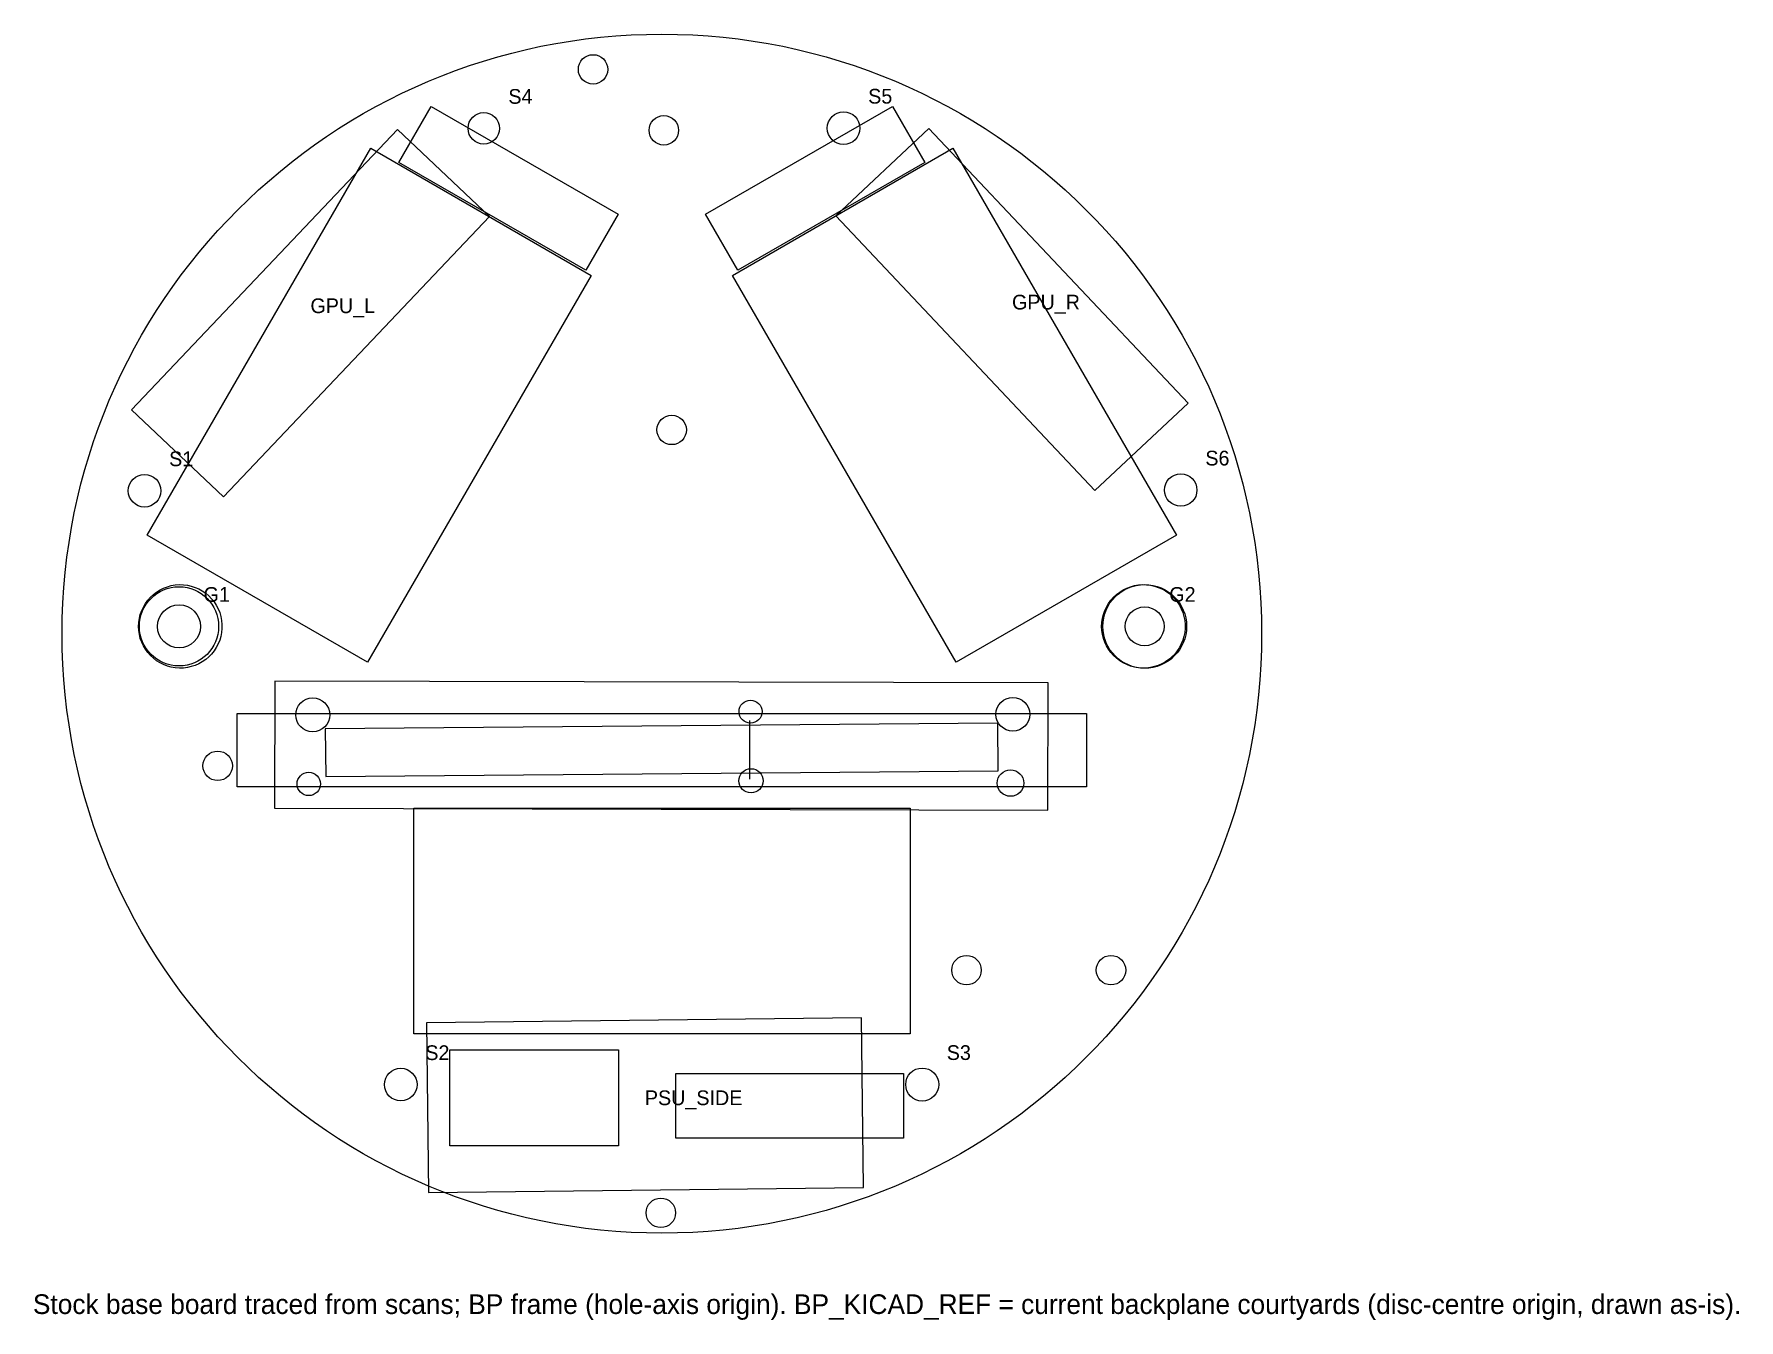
# Model space of a CAD drawing. Header units: millimetres. Extents: x -64 to 110, y -71 to 60.
import ezdxf

# ---------------------------------------------------------------- set-up
doc = ezdxf.new("R2010")
doc.units = ezdxf.units.MM
for name, color, linetype in [('BP_KICAD_REF', 9, 'Continuous'), ('CONN_FIELDS', 4, 'Continuous'), ('CPU_SOCKET_FRAME', 1, 'Continuous'), ('CPU_SOCKET_KEY', 6, 'Continuous'), ('CPU_SOCKET_PEGS', 6, 'Continuous'), ('CPU_SOCKET_SLOT', 1, 'Continuous'), ('DISC_OUTLINE', 7, 'Continuous'), ('HOLES_GOLD_D4', 2, 'Continuous'), ('HOLES_SMALL', 3, 'Continuous'), ('NOTES', 7, 'Continuous'), ('OTHER', 8, 'Continuous')]:
    doc.layers.add(name, color=color, linetype=linetype)

msp = doc.modelspace()

# ---------------------------------------------------------------- linework, layer by layer
at = {"layer": 'BP_KICAD_REF'}
for points in [[(-4.45, 41.97), (-7.74, 36.26), (-26.75, 47.23), (-23.46, 52.94)], [(26.75, 47.23), (7.74, 36.26), (4.45, 41.97), (23.46, 52.94)], [(-7.2, 35.73), (-29.95, -3.66), (-52.37, 9.28), (-29.62, 48.68)], [(52.37, 9.28), (29.95, -3.66), (7.2, 35.73), (29.62, 48.68)], [(-48.69, 4.24), (-48.28, 4.19), (-47.88, 4.1), (-47.49, 3.97), (-47.12, 3.81), (-46.76, 3.61), (-46.42, 3.38), (-46.11, 3.11), (-45.82, 2.82), (-45.56, 2.5), (-45.34, 2.15), (-45.15, 1.79), (-44.99, 1.41), (-44.88, 1.02), (-44.8, 0.61), (-44.76, 0.2), (-44.76, 0), (-44.76, -0.2), (-44.8, -0.61), (-44.88, -1.02), (-44.99, -1.41), (-45.15, -1.79), (-45.34, -2.15), (-45.56, -2.5), (-45.82, -2.82), (-46.11, -3.11), (-46.42, -3.38), (-46.76, -3.61), (-47.12, -3.81), (-47.49, -3.97), (-47.88, -4.1), (-48.28, -4.19), (-48.69, -4.24), (-49.1, -4.25), (-49.51, -4.22), (-49.92, -4.15), (-50.31, -4.04), (-50.7, -3.89), (-51.06, -3.71), (-51.41, -3.5), (-51.74, -3.25), (-52.04, -2.97), (-52.31, -2.66), (-52.55, -2.33), (-52.76, -1.97), (-52.93, -1.6), (-53.07, -1.22), (-53.17, -0.82), (-53.23, -0.41), (-53.25, 0), (-53.23, 0.41), (-53.17, 0.82), (-53.07, 1.22), (-52.93, 1.6), (-52.76, 1.97), (-52.55, 2.33), (-52.31, 2.66), (-52.04, 2.97), (-51.74, 3.25), (-51.41, 3.5), (-51.06, 3.71), (-50.7, 3.89), (-50.31, 4.04), (-49.92, 4.15), (-49.51, 4.22), (-49.1, 4.25)], [(49.31, 4.24), (49.72, 4.19), (50.12, 4.1), (50.51, 3.97), (50.88, 3.81), (51.24, 3.61), (51.58, 3.38), (51.89, 3.11), (52.18, 2.82), (52.44, 2.5), (52.66, 2.15), (52.85, 1.79), (53.01, 1.41), (53.12, 1.02), (53.2, 0.61), (53.24, 0.2), (53.24, 0), (53.24, -0.2), (53.2, -0.61), (53.12, -1.02), (53.01, -1.41), (52.85, -1.79), (52.66, -2.15), (52.44, -2.5), (52.18, -2.82), (51.89, -3.11), (51.58, -3.38), (51.24, -3.61), (50.88, -3.81), (50.51, -3.97), (50.12, -4.1), (49.72, -4.19), (49.31, -4.24), (48.9, -4.25), (48.49, -4.22), (48.08, -4.15), (47.69, -4.04), (47.3, -3.89), (46.94, -3.71), (46.59, -3.5), (46.26, -3.25), (45.96, -2.97), (45.69, -2.66), (45.45, -2.33), (45.24, -1.97), (45.07, -1.6), (44.93, -1.22), (44.83, -0.82), (44.77, -0.41), (44.75, 0), (44.77, 0.41), (44.83, 0.82), (44.93, 1.22), (45.07, 1.6), (45.24, 1.97), (45.45, 2.33), (45.69, 2.66), (45.96, 2.97), (46.26, 3.25), (46.59, 3.5), (46.94, 3.71), (47.3, 3.89), (47.69, 4.04), (48.08, 4.15), (48.49, 4.22), (48.9, 4.25)], [(43.2, -8.86), (43.2, -16.34), (-43.2, -16.34), (-43.2, -8.86)], [(25.25, -18.5), (25.25, -41.49), (-25.25, -41.49), (-25.25, -18.5)], [(-4.42, -43.12), (-4.42, -52.88), (-21.57, -52.88), (-21.57, -43.12)], [(24.59, -45.51), (24.59, -52.09), (1.41, -52.09), (1.41, -45.51)]]:
    msp.add_lwpolyline(points, close=True, dxfattribs=at)
at = {"layer": 'CONN_FIELDS'}
for points in [[(-44.61, 13.19), (-17.55, 41.73), (-26.9, 50.6), (-53.97, 22.06)], [(53.54, 22.74), (27.18, 50.7), (17.71, 41.78), (44.07, 13.82)], [(-23.76, -57.62), (20.5, -57.12), (20.3, -39.85), (-23.96, -40.35)]]:
    msp.add_lwpolyline(points, close=True, dxfattribs=at)
at = {"layer": 'CPU_SOCKET_FRAME'}
msp.add_lwpolyline([(-39.37, -5.58), (-39.4, -18.52), (39.28, -18.7), (39.31, -5.76)], close=True, dxfattribs=at)
at = {"layer": 'CPU_SOCKET_KEY'}
msp.add_line((8.94, -15.57), (8.94, -9.57), dxfattribs=at)
at = {"layer": 'CPU_SOCKET_PEGS'}
for centre, radius in [((-35.53, -9.01), 1.73), ((9.02, -8.68), 1.17), ((35.71, -8.95), 1.72), ((-35.93, -16.04), 1.19), ((9.07, -15.72), 1.23), ((35.48, -15.95), 1.35)]:
    msp.add_circle(centre, radius, dxfattribs=at)
at = {"layer": 'CPU_SOCKET_SLOT'}
msp.add_lwpolyline([(34.17, -9.84), (-34.25, -10.43), (-34.21, -15.29), (34.21, -14.7)], close=True, dxfattribs=at)
at = {"layer": 'DISC_OUTLINE'}
msp.add_circle((0, -0.74), 61.03, dxfattribs=at)
at = {"layer": 'HOLES_GOLD_D4'}
for centre, radius in [((-49.13, 0), 4.03), ((49.13, 0), 4.26), ((-49.13, 0), 2.19), ((49.13, 0), 1.98)]:
    msp.add_circle(centre, radius, dxfattribs=at)
at = {"layer": 'HOLES_SMALL'}
for centre, radius in [((-18.12, 50.7), 1.6), ((18.49, 50.72), 1.66), ((-52.64, 13.81), 1.66), ((52.8, 13.88), 1.65), ((-26.57, -46.65), 1.66), ((26.49, -46.64), 1.68)]:
    msp.add_circle(centre, radius, dxfattribs=at)
at = {"layer": 'OTHER'}
for centre in [(-7, 56.7), (0.2, 50.5), (1, 20), (-45.2, -14.2), (31, -35), (45.7, -35), (-0.1, -59.7)]:
    msp.add_circle(centre, 1.5, dxfattribs=at)

# ---------------------------------------------------------------- texts
at = {"layer": 'NOTES'}
for s, height, p in [('S4', 1.5, (-15.62, 53.2)), ('S5', 1.5, (20.99, 53.22)), ('GPU_L', 1.5, (-35.76, 31.89)), ('GPU_R', 1.5, (35.63, 32.26)), ('S1', 1.5, (-50.14, 16.31)), ('S6', 1.5, (55.3, 16.38)), ('G1', 1.5, (-46.63, 2.5)), ('G2', 1.5, (51.63, 2.5)), ('S2', 1.5, (-24.07, -44.15)), ('S3', 1.5, (28.99, -44.14)), ('PSU_SIDE', 1.5, (-1.73, -48.74)), ('Stock base board traced from scans; BP frame (hole-axis origin). BP_KICAD_REF = current backplane courtyards (disc-centre origin, drawn as-is).', 2, (-64, -70))]:
    msp.add_text(s, height=height, dxfattribs=at).set_placement(p)

doc.saveas('drawing.dxf')
